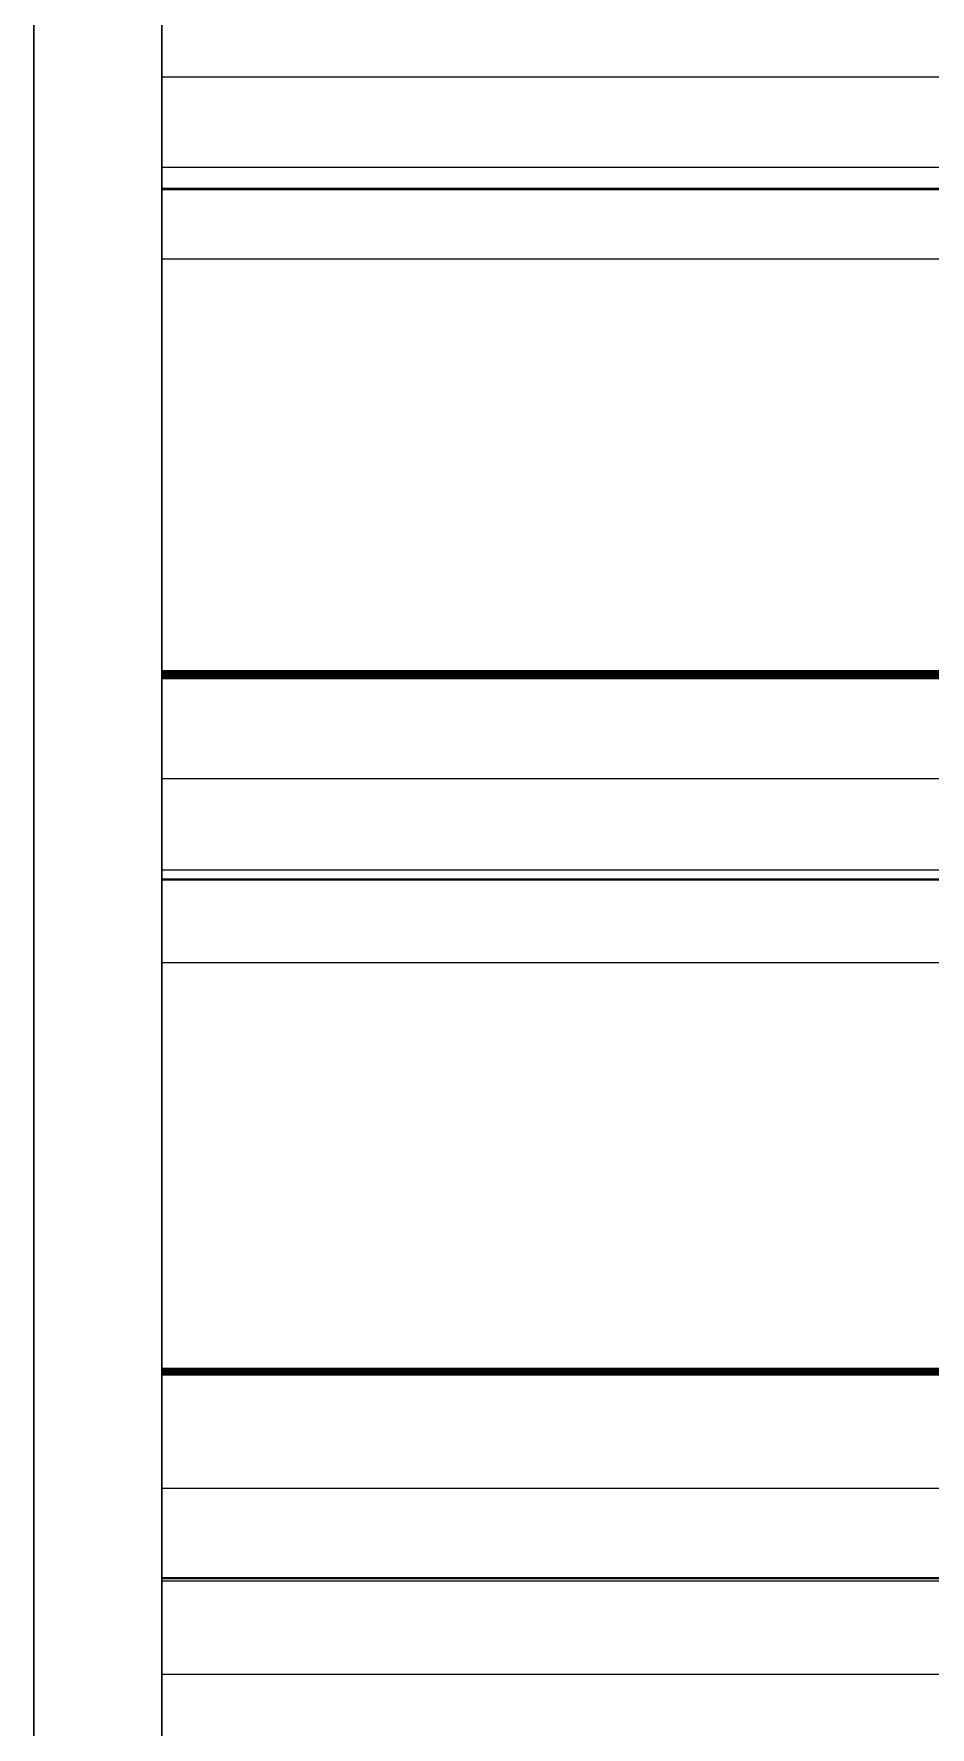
# Model space of a CAD drawing. Header units: millimetres. Extents: x -85 to 1059, y -155 to 155.
# Drawn here: x 1000 to 1003.5, y 72.67 to 79.28 of the extents above; entities that cross this region are included whole.
import ezdxf

# ---------------------------------------------------------------- set-up
doc = ezdxf.new("R2010")
doc.units = ezdxf.units.MM
doc.header["$MEASUREMENT"] = 0
doc.layers.add('Default', color=7, linetype='Continuous', true_color=0x000000)

msp = doc.modelspace()

# ---------------------------------------------------------------- linework, layer by layer
at = {"layer": 'Default'}
for points, knots in [([(1000, 0, -154), (1000, -154, -154), (1000, -154), (1000, -154, 154), (1000, 0, 154), (1000, 154, 154), (1000, 154), (1000, 154, -154), (1000, 0, -154)], [0, 0, 0, 241.902634, 241.902634, 483.805269, 483.805269, 725.707903, 725.707903, 967.610537, 967.610537, 967.610537]), ([(1000, 0, -150), (1000, -150, -150), (1000, -150), (1000, -150, 150), (1000, 0, 150), (1000, 150, 150), (1000, 150), (1000, 150, -150), (1000, 0, -150)], [0, 0, 0, 235.619449, 235.619449, 471.238898, 471.238898, 706.858347, 706.858347, 942.477796, 942.477796, 942.477796])]:
    msp.add_rational_spline(points, [1, 0.707106781187, 1, 0.707106781187, 1, 0.707106781187, 1, 0.707106781187, 1], degree=2, knots=knots, dxfattribs=at)
for points, degree, knots in [([(1000.5, 0.0018, 150.0005), (1000.5, 82.8446, 150.0005), (1000.5, 150.0018, 82.8432), (1000.5, 150.0018, 0.0004), (1000.5, 150.0018, -82.8427), (1000.5, 82.8446, -150), (1000.5, 0.0018, -150), (1000.5, -82.8411, -150), (1000.5, -149.9983, -82.8427), (1000.5, -149.9983, 0.0004), (1000.5, -149.9983, 82.8432), (1000.5, -82.8411, 150.0005), (1000.5, 0.0018, 150.0005)], 3, [-5, -5, -5, -5, -4, -4, -4, -3, -3, -3, -2, -2, -2, -1, -1, -1, -1]), ([(1000.5, 0.3488, 139.7504), (1000.5, -76.9709, 139.7504), (1000.5, -139.6511, 77.0702), (1000.5, -139.6511, -0.2498), (1000.5, -139.6511, -77.5699), (1000.5, -76.9709, -140.2497), (1000.5, 0.3488, -140.2497), (1000.5, 77.6689, -140.2497), (1000.5, 140.349, -77.5699), (1000.5, 140.349, -0.2498), (1000.5, 140.349, 77.0702), (1000.5, 77.6689, 139.7504), (1000.5, 0.3488, 139.7504)], 3, [20636, 20636, 20636, 20636, 20637, 20637, 20637, 20638, 20638, 20638, 20639, 20639, 20639, 20640, 20640, 20640, 20640]), ([(1000.5, 0.0018, 140.0004), (1000.5, -77.318, 140.0004), (1000.5, -139.9981, 77.3202), (1000.5, -139.9981, 0.0002), (1000.5, -139.9981, -77.3199), (1000.5, -77.318, -139.9997), (1000.5, 0.0018, -139.9997), (1000.5, 77.3215, -139.9997), (1000.5, 140.002, -77.3199), (1000.5, 140.002, 0.0002), (1000.5, 140.002, 77.3202), (1000.5, 77.3215, 140.0004), (1000.5, 0.0018, 140.0004)], 3, [-1, -1, -1, -1, 0, 0, 0, 1, 1, 1, 2, 2, 2, 3, 3, 3, 3]), ([(1000.5, 78.6778, 131.1209), (1000.5, 78.8043, 131.0454), (1000.5, 78.9308, 130.97), (1000.5, 79.0645, 130.8897), (1000.5, 79.1982, 130.8094), (1000.5, 79.3245, 130.7332), (1000.5, 79.4508, 130.657)], 2, [1842, 1842, 1842, 1843, 1843, 1844, 1844, 1845, 1845, 1845]), ([(1000.5, 79.4508, -131.1566), (1000.5, 79.3245, -131.2328), (1000.5, 79.1982, -131.309), (1000.5, 79.0645, -131.3893), (1000.5, 78.9308, -131.4695), (1000.5, 78.8043, -131.5452), (1000.5, 78.6778, -131.6209)], 2, [8609, 8609, 8609, 8610, 8610, 8611, 8611, 8612, 8612, 8612]), ([(1000.5, 79.1128, 133.2422), (1000.5, 79.1111, 133.233), (1000.5, 79.1093, 133.2239), (1000.5, 79.0994, 133.1713), (1000.5, 79.0895, 133.1187), (1000.5, 79.0795, 133.0662), (1000.5, 79.0694, 133.0136), (1000.5, 79.0594, 132.9616), (1000.5, 79.0493, 132.9095), (1000.5, 79.0393, 132.8577), (1000.5, 79.0292, 132.8058), (1000.5, 79.019, 132.7543), (1000.5, 79.0088, 132.7028), (1000.5, 78.9985, 132.6518), (1000.5, 78.9883, 132.6008), (1000.5, 78.9781, 132.5499), (1000.5, 78.9678, 132.4989), (1000.5, 78.9576, 132.4483), (1000.5, 78.9474, 132.3976), (1000.5, 78.937, 132.3474), (1000.5, 78.9266, 132.2971), (1000.5, 78.9163, 132.2474), (1000.5, 78.9061, 132.1976), (1000.5, 78.8955, 132.1481), (1000.5, 78.8849, 132.0985), (1000.5, 78.8745, 132.0493), (1000.5, 78.8641, 132.0001), (1000.5, 78.8537, 131.951), (1000.5, 78.8433, 131.902), (1000.5, 78.8327, 131.8535), (1000.5, 78.8221, 131.805), (1000.5, 78.8115, 131.7566), (1000.5, 78.801, 131.7083), (1000.5, 78.7904, 131.6602), (1000.5, 78.7798, 131.612), (1000.5, 78.7692, 131.5646), (1000.5, 78.7586, 131.5171), (1000.5, 78.748, 131.4697), (1000.5, 78.7375, 131.4222), (1000.5, 78.7267, 131.3751), (1000.5, 78.7159, 131.328), (1000.5, 78.7052, 131.2813), (1000.5, 78.6944, 131.2345), (1000.5, 78.6853, 131.1948), (1000.5, 78.6761, 131.1552)], 2, [1811, 1811, 1811, 1812, 1812, 1813, 1813, 1814, 1814, 1815, 1815, 1816, 1816, 1817, 1817, 1818, 1818, 1819, 1819, 1820, 1820, 1821, 1821, 1822, 1822, 1823, 1823, 1824, 1824, 1825, 1825, 1826, 1826, 1827, 1827, 1828, 1828, 1829, 1829, 1830, 1830, 1831, 1831, 1832, 1832, 1833, 1833, 1833]), ([(1000.5, 78.6761, -131.6551), (1000.5, 78.6853, -131.6948), (1000.5, 78.6944, -131.7345), (1000.5, 78.7052, -131.7812), (1000.5, 78.7159, -131.828), (1000.5, 78.7267, -131.8749), (1000.5, 78.7375, -131.9218), (1000.5, 78.748, -131.9693), (1000.5, 78.7586, -132.0167), (1000.5, 78.7692, -132.0643), (1000.5, 78.7798, -132.112), (1000.5, 78.7904, -132.1599), (1000.5, 78.801, -132.2079), (1000.5, 78.8115, -132.2561), (1000.5, 78.8221, -132.3042), (1000.5, 78.8327, -132.3531), (1000.5, 78.8433, -132.4019), (1000.5, 78.8537, -132.4508), (1000.5, 78.8641, -132.4997), (1000.5, 78.8745, -132.5489), (1000.5, 78.8849, -132.5981), (1000.5, 78.8955, -132.6477), (1000.5, 78.9061, -132.6972), (1000.5, 78.9163, -132.7471), (1000.5, 78.9266, -132.7971), (1000.5, 78.937, -132.8473), (1000.5, 78.9474, -132.8976), (1000.5, 78.9576, -132.948), (1000.5, 78.9678, -132.9985), (1000.5, 78.9781, -133.0493), (1000.5, 78.9883, -133.1001), (1000.5, 78.9985, -133.1512), (1000.5, 79.0088, -133.2024), (1000.5, 79.019, -133.2539), (1000.5, 79.0292, -133.3054), (1000.5, 79.0393, -133.3573), (1000.5, 79.0493, -133.4091), (1000.5, 79.0594, -133.4612), (1000.5, 79.0694, -133.5132), (1000.5, 79.0795, -133.5658), (1000.5, 79.0895, -133.6183), (1000.5, 79.0994, -133.6711), (1000.5, 79.1093, -133.7238), (1000.5, 79.1111, -133.733), (1000.5, 79.1128, -133.7421)], 2, [8621, 8621, 8621, 8622, 8622, 8623, 8623, 8624, 8624, 8625, 8625, 8626, 8626, 8627, 8627, 8628, 8628, 8629, 8629, 8630, 8630, 8631, 8631, 8632, 8632, 8633, 8633, 8634, 8634, 8635, 8635, 8636, 8636, 8637, 8637, 8638, 8638, 8639, 8639, 8640, 8640, 8641, 8641, 8642, 8642, 8643, 8643, 8643]), ([(1000.5, 78.6761, 131.1552), (1000.5, 78.6756, 131.1523), (1000.5, 78.675, 131.1495), (1000.5, 78.6745, 131.1469), (1000.5, 78.674, 131.1442)], 2, [1833, 1833, 1833, 1834, 1834, 1835, 1835, 1835]), ([(1000.5, 78.674, -131.6435), (1000.5, 78.6745, -131.6463), (1000.5, 78.675, -131.6491), (1000.5, 78.6756, -131.6521), (1000.5, 78.6761, -131.6551)], 2, [8619, 8619, 8619, 8620, 8620, 8621, 8621, 8621]), ([(1000.5, 78.674, 131.1442), (1000.5, 78.6738, 131.1416), (1000.5, 78.6736, 131.1389), (1000.5, 78.6734, 131.1368), (1000.5, 78.6733, 131.1347)], 2, [1835, 1835, 1835, 1836, 1836, 1837, 1837, 1837]), ([(1000.5, 78.6733, -131.6346), (1000.5, 78.6734, -131.6368), (1000.5, 78.6736, -131.6389), (1000.5, 78.6738, -131.6412), (1000.5, 78.674, -131.6435)], 2, [8617, 8617, 8617, 8618, 8618, 8619, 8619, 8619]), ([(1000.5, 76.7901, 132.2548), (1000.5, 76.8226, 132.2841), (1000.5, 76.855, 132.3133), (1000.5, 76.8905, 132.3456), (1000.5, 76.926, 132.3779), (1000.5, 76.9618, 132.4102), (1000.5, 76.9976, 132.4424), (1000.5, 77.0337, 132.4747), (1000.5, 77.0699, 132.507), (1000.5, 77.1064, 132.5398), (1000.5, 77.1429, 132.5726), (1000.5, 77.1796, 132.6051), (1000.5, 77.2163, 132.6375), (1000.5, 77.2532, 132.6705), (1000.5, 77.29, 132.7035), (1000.5, 77.3274, 132.7361), (1000.5, 77.3648, 132.7688), (1000.5, 77.4024, 132.8019), (1000.5, 77.4399, 132.8351), (1000.5, 77.4779, 132.8683), (1000.5, 77.5158, 132.9014), (1000.5, 77.5539, 132.9347), (1000.5, 77.592, 132.9681), (1000.5, 77.6304, 133.0014), (1000.5, 77.6689, 133.0348), (1000.5, 77.7077, 133.0683), (1000.5, 77.7465, 133.1018), (1000.5, 77.7857, 133.1355), (1000.5, 77.8248, 133.1692), (1000.5, 77.8642, 133.203), (1000.5, 77.9035, 133.2369), (1000.5, 77.9432, 133.2706), (1000.5, 77.9829, 133.3043), (1000.5, 78.0227, 133.3383), (1000.5, 78.0626, 133.3724), (1000.5, 78.103, 133.4066), (1000.5, 78.1434, 133.4408), (1000.5, 78.184, 133.4749), (1000.5, 78.2245, 133.5089), (1000.5, 78.2654, 133.5433), (1000.5, 78.3064, 133.5777), (1000.5, 78.3475, 133.6123), (1000.5, 78.3886, 133.6468), (1000.5, 78.3956, 133.6527), (1000.5, 78.4027, 133.6585)], 2, [1786, 1786, 1786, 1787.045455, 1787.045455, 1788.090909, 1788.090909, 1789.136364, 1789.136364, 1790.181818, 1790.181818, 1791.227273, 1791.227273, 1792.272727, 1792.272727, 1793.318182, 1793.318182, 1794.363636, 1794.363636, 1795.409091, 1795.409091, 1796.454545, 1796.454545, 1797.5, 1797.5, 1798.545455, 1798.545455, 1799.590909, 1799.590909, 1800.636364, 1800.636364, 1801.681818, 1801.681818, 1802.727273, 1802.727273, 1803.772727, 1803.772727, 1804.818182, 1804.818182, 1805.863636, 1805.863636, 1806.909091, 1806.909091, 1807.954545, 1807.954545, 1809, 1809, 1809]), ([(1000.5, 78.4027, -134.1581), (1000.5, 78.3956, -134.1522), (1000.5, 78.3886, -134.1464), (1000.5, 78.3475, -134.112), (1000.5, 78.3064, -134.0776), (1000.5, 78.2654, -134.0432), (1000.5, 78.2245, -134.0088), (1000.5, 78.184, -133.9746), (1000.5, 78.1434, -133.9404), (1000.5, 78.103, -133.9064), (1000.5, 78.0626, -133.8723), (1000.5, 78.0227, -133.8383), (1000.5, 77.9829, -133.8042), (1000.5, 77.9432, -133.7704), (1000.5, 77.9035, -133.7365), (1000.5, 77.8642, -133.7026), (1000.5, 77.8248, -133.6688), (1000.5, 77.7857, -133.6353), (1000.5, 77.7465, -133.6017), (1000.5, 77.7077, -133.5682), (1000.5, 77.6689, -133.5347), (1000.5, 77.6304, -133.5012), (1000.5, 77.592, -133.4677), (1000.5, 77.5539, -133.4345), (1000.5, 77.5158, -133.4014), (1000.5, 77.4779, -133.368), (1000.5, 77.4399, -133.3347), (1000.5, 77.4024, -133.3017), (1000.5, 77.3648, -133.2687), (1000.5, 77.3274, -133.2357), (1000.5, 77.29, -133.2027), (1000.5, 77.2532, -133.1701), (1000.5, 77.2163, -133.1375), (1000.5, 77.1796, -133.1047), (1000.5, 77.1429, -133.0719), (1000.5, 77.1064, -133.0394), (1000.5, 77.0699, -133.007), (1000.5, 77.0337, -132.9745), (1000.5, 76.9976, -132.942), (1000.5, 76.9618, -132.9098), (1000.5, 76.926, -132.8775), (1000.5, 76.8905, -132.8454), (1000.5, 76.855, -132.8133), (1000.5, 76.8249, -132.7858), (1000.5, 76.7947, -132.7582)], 2, [8645, 8645, 8645, 8646, 8646, 8647, 8647, 8648, 8648, 8649, 8649, 8650, 8650, 8651, 8651, 8652, 8652, 8653, 8653, 8654, 8654, 8655, 8655, 8656, 8656, 8657, 8657, 8658, 8658, 8659, 8659, 8660, 8660, 8661, 8661, 8662, 8662, 8663, 8663, 8664, 8664, 8665, 8665, 8666, 8666, 8667, 8667, 8667]), ([(1000.5, 76.7947, -132.7582), (1000.5, 76.7924, -132.7565), (1000.5, 76.7901, -132.7547), (1000.5, 76.7878, -132.753), (1000.5, 76.7855, -132.7512)], 2, [8667, 8667, 8667, 8668, 8668, 8669, 8669, 8669]), ([(1000.5, 75.9819, 132.6919), (1000.5, 76.1098, 132.6188), (1000.5, 76.2377, 132.5458), (1000.5, 76.3731, 132.4682), (1000.5, 76.5086, 132.3906), (1000.5, 76.6363, 132.317), (1000.5, 76.764, 132.2435)], 2, [1775, 1775, 1775, 1776, 1776, 1777, 1777, 1778, 1778, 1778]), ([(1000.5, 76.764, -132.7431), (1000.5, 76.6363, -132.8165), (1000.5, 76.5086, -132.8898), (1000.5, 76.3731, -132.9676), (1000.5, 76.2377, -133.0454), (1000.5, 76.1098, -133.1183), (1000.5, 75.9819, -133.1911)], 2, [8676, 8676, 8676, 8677, 8677, 8678, 8678, 8679, 8679, 8679]), ([(1000.5, 76.3731, 134.8212), (1000.5, 76.3717, 134.8121), (1000.5, 76.3703, 134.8029), (1000.5, 76.3613, 134.7498), (1000.5, 76.3523, 134.6967), (1000.5, 76.3435, 134.6441), (1000.5, 76.3347, 134.5916), (1000.5, 76.3257, 134.5394), (1000.5, 76.3167, 134.4871), (1000.5, 76.3075, 134.4353), (1000.5, 76.2984, 134.3834), (1000.5, 76.2894, 134.3317), (1000.5, 76.2804, 134.2801), (1000.5, 76.2712, 134.2286), (1000.5, 76.262, 134.1771), (1000.5, 76.2529, 134.1261), (1000.5, 76.2437, 134.0751), (1000.5, 76.2343, 134.0241), (1000.5, 76.225, 133.9732), (1000.5, 76.2158, 133.9229), (1000.5, 76.2066, 133.8726), (1000.5, 76.1971, 133.8225), (1000.5, 76.1876, 133.7724), (1000.5, 76.1782, 133.7227), (1000.5, 76.1689, 133.6729), (1000.5, 76.1595, 133.6235), (1000.5, 76.1502, 133.5742), (1000.5, 76.1407, 133.5249), (1000.5, 76.1311, 133.4757), (1000.5, 76.1216, 133.4269), (1000.5, 76.1121, 133.378), (1000.5, 76.1026, 133.3295), (1000.5, 76.093, 133.281), (1000.5, 76.0833, 133.2328), (1000.5, 76.0736, 133.1847), (1000.5, 76.0641, 133.1369), (1000.5, 76.0546, 133.0891), (1000.5, 76.0449, 133.0415), (1000.5, 76.0352, 132.9938), (1000.5, 76.0255, 132.9464), (1000.5, 76.0158, 132.8989), (1000.5, 76.0061, 132.8522), (1000.5, 75.9964, 132.8055), (1000.5, 75.9879, 132.7656), (1000.5, 75.9794, 132.7257)], 2, [1744, 1744, 1744, 1745, 1745, 1746, 1746, 1747, 1747, 1748, 1748, 1749, 1749, 1750, 1750, 1751, 1751, 1752, 1752, 1753, 1753, 1754, 1754, 1755, 1755, 1756, 1756, 1757, 1757, 1758, 1758, 1759, 1759, 1760, 1760, 1761, 1761, 1762, 1762, 1763, 1763, 1764, 1764, 1765, 1765, 1766, 1766, 1766]), ([(1000.5, 75.9794, -133.2257), (1000.5, 75.9879, -133.2654), (1000.5, 75.9964, -133.3051), (1000.5, 76.0061, -133.352), (1000.5, 76.0158, -133.3989), (1000.5, 76.0255, -133.4462), (1000.5, 76.0352, -133.4934), (1000.5, 76.0449, -133.5411), (1000.5, 76.0546, -133.5887), (1000.5, 76.0641, -133.6365), (1000.5, 76.0736, -133.6843), (1000.5, 76.0833, -133.7324), (1000.5, 76.093, -133.7806), (1000.5, 76.1026, -133.8291), (1000.5, 76.1121, -133.8776), (1000.5, 76.1216, -133.9265), (1000.5, 76.1311, -133.9753), (1000.5, 76.1407, -134.0245), (1000.5, 76.1502, -134.0738), (1000.5, 76.1595, -134.1231), (1000.5, 76.1689, -134.1725), (1000.5, 76.1782, -134.2223), (1000.5, 76.1876, -134.272), (1000.5, 76.1971, -134.3223), (1000.5, 76.2066, -134.3726), (1000.5, 76.2158, -134.4228), (1000.5, 76.225, -134.4731), (1000.5, 76.2343, -134.5239), (1000.5, 76.2437, -134.5747), (1000.5, 76.2529, -134.6257), (1000.5, 76.262, -134.6767), (1000.5, 76.2712, -134.728), (1000.5, 76.2804, -134.7793), (1000.5, 76.2894, -134.831), (1000.5, 76.2984, -134.8827), (1000.5, 76.3075, -134.9347), (1000.5, 76.3167, -134.9867), (1000.5, 76.3257, -135.0391), (1000.5, 76.3347, -135.0915), (1000.5, 76.3435, -135.1441), (1000.5, 76.3523, -135.1966), (1000.5, 76.3613, -135.2496), (1000.5, 76.3703, -135.3025), (1000.5, 76.3717, -135.3117), (1000.5, 76.3731, -135.3208)], 2, [8688, 8688, 8688, 8689, 8689, 8690, 8690, 8691, 8691, 8692, 8692, 8693, 8693, 8694, 8694, 8695, 8695, 8696, 8696, 8697, 8697, 8698, 8698, 8699, 8699, 8700, 8700, 8701, 8701, 8702, 8702, 8703, 8703, 8704, 8704, 8705, 8705, 8706, 8706, 8707, 8707, 8708, 8708, 8709, 8709, 8710, 8710, 8710]), ([(1000.5, 75.9777, 132.7144), (1000.5, 75.9775, 132.712), (1000.5, 75.9773, 132.7095), (1000.5, 75.9772, 132.7072), (1000.5, 75.977, 132.7049)], 2, [1768, 1768, 1768, 1769, 1769, 1770, 1770, 1770]), ([(1000.5, 75.977, -133.2049), (1000.5, 75.9772, -133.207), (1000.5, 75.9773, -133.2091), (1000.5, 75.9775, -133.2114), (1000.5, 75.9777, -133.2137)], 2, [8684, 8684, 8684, 8685, 8685, 8686, 8686, 8686]), ([(1000.5, 74.0713, 133.7865), (1000.5, 74.103, 133.8165), (1000.5, 74.1348, 133.8465), (1000.5, 74.1697, 133.8795), (1000.5, 74.2046, 133.9125), (1000.5, 74.2397, 133.9453), (1000.5, 74.2748, 133.9781), (1000.5, 74.3103, 134.0114), (1000.5, 74.3457, 134.0448), (1000.5, 74.3815, 134.0779), (1000.5, 74.4173, 134.1111), (1000.5, 74.4535, 134.1444), (1000.5, 74.4897, 134.1778), (1000.5, 74.5258, 134.2115), (1000.5, 74.562, 134.2451), (1000.5, 74.5987, 134.2787), (1000.5, 74.6354, 134.3122), (1000.5, 74.6722, 134.346), (1000.5, 74.7091, 134.3799), (1000.5, 74.7463, 134.4139), (1000.5, 74.7835, 134.448), (1000.5, 74.8209, 134.482), (1000.5, 74.8583, 134.5161), (1000.5, 74.8962, 134.5503), (1000.5, 74.9342, 134.5845), (1000.5, 74.9723, 134.6187), (1000.5, 75.0104, 134.653), (1000.5, 75.0486, 134.6873), (1000.5, 75.0869, 134.7217), (1000.5, 75.1257, 134.7565), (1000.5, 75.1645, 134.7912), (1000.5, 75.2035, 134.8256), (1000.5, 75.2425, 134.86), (1000.5, 75.2817, 134.895), (1000.5, 75.3208, 134.9299), (1000.5, 75.3605, 134.965), (1000.5, 75.4002, 135.0001), (1000.5, 75.4401, 135.035), (1000.5, 75.4799, 135.0699), (1000.5, 75.52, 135.105), (1000.5, 75.56, 135.1401), (1000.5, 75.6006, 135.1754), (1000.5, 75.6411, 135.2107), (1000.5, 75.6482, 135.2167), (1000.5, 75.6552, 135.2227)], 2, [1719, 1719, 1719, 1720.045455, 1720.045455, 1721.090909, 1721.090909, 1722.136364, 1722.136364, 1723.181818, 1723.181818, 1724.227273, 1724.227273, 1725.272727, 1725.272727, 1726.318182, 1726.318182, 1727.363636, 1727.363636, 1728.409091, 1728.409091, 1729.454545, 1729.454545, 1730.5, 1730.5, 1731.545455, 1731.545455, 1732.590909, 1732.590909, 1733.636364, 1733.636364, 1734.681818, 1734.681818, 1735.727273, 1735.727273, 1736.772727, 1736.772727, 1737.818182, 1737.818182, 1738.863636, 1738.863636, 1739.909091, 1739.909091, 1740.954545, 1740.954545, 1742, 1742, 1742]), ([(1000.5, 75.6552, -135.7226), (1000.5, 75.6482, -135.7166), (1000.5, 75.6411, -135.7106), (1000.5, 75.6006, -135.6752), (1000.5, 75.56, -135.6397), (1000.5, 75.52, -135.6046), (1000.5, 75.4799, -135.5695), (1000.5, 75.4401, -135.5344), (1000.5, 75.4002, -135.4993), (1000.5, 75.3605, -135.4646), (1000.5, 75.3208, -135.4298), (1000.5, 75.2817, -135.3949), (1000.5, 75.2425, -135.36), (1000.5, 75.2035, -135.3252), (1000.5, 75.1645, -135.2905), (1000.5, 75.1257, -135.2561), (1000.5, 75.0869, -135.2217), (1000.5, 75.0486, -135.1873), (1000.5, 75.0104, -135.1529), (1000.5, 74.9723, -135.1185), (1000.5, 74.9342, -135.0841), (1000.5, 74.8962, -135.0499), (1000.5, 74.8583, -135.0157), (1000.5, 74.8209, -134.9815), (1000.5, 74.7835, -134.9472), (1000.5, 74.7463, -134.9134), (1000.5, 74.7091, -134.8795), (1000.5, 74.6722, -134.8458), (1000.5, 74.6354, -134.8121), (1000.5, 74.5987, -134.7784), (1000.5, 74.562, -134.7447), (1000.5, 74.5258, -134.7112), (1000.5, 74.4897, -134.6777), (1000.5, 74.4535, -134.6442), (1000.5, 74.4173, -134.6107), (1000.5, 74.3815, -134.5775), (1000.5, 74.3457, -134.5444), (1000.5, 74.3103, -134.511), (1000.5, 74.2748, -134.4777), (1000.5, 74.2397, -134.4449), (1000.5, 74.2046, -134.4121), (1000.5, 74.1697, -134.3791), (1000.5, 74.1348, -134.3461), (1000.5, 74.103, -134.3161), (1000.5, 74.0713, -134.2861)], 2, [8712, 8712, 8712, 8713.045455, 8713.045455, 8714.090909, 8714.090909, 8715.136364, 8715.136364, 8716.181818, 8716.181818, 8717.227273, 8717.227273, 8718.272727, 8718.272727, 8719.318182, 8719.318182, 8720.363636, 8720.363636, 8721.409091, 8721.409091, 8722.454545, 8722.454545, 8723.5, 8723.5, 8724.545455, 8724.545455, 8725.590909, 8725.590909, 8726.636364, 8726.636364, 8727.681818, 8727.681818, 8728.727273, 8728.727273, 8729.772727, 8729.772727, 8730.818182, 8730.818182, 8731.863636, 8731.863636, 8732.909091, 8732.909091, 8733.954545, 8733.954545, 8735, 8735, 8735]), ([(1000.5, 74.0529, 133.7749), (1000.5, 74.0545, 133.7756), (1000.5, 74.0561, 133.7763), (1000.5, 74.0577, 133.777), (1000.5, 74.0593, 133.7777)], 2, [1714, 1714, 1714, 1715, 1715, 1716, 1716, 1716]), ([(1000.5, 73.2542, 134.207), (1000.5, 73.3837, 134.1365), (1000.5, 73.5132, 134.0659), (1000.5, 73.6501, 133.9911), (1000.5, 73.7869, 133.9164), (1000.5, 73.9162, 133.8456), (1000.5, 74.0455, 133.7749)], 2, [1708, 1708, 1708, 1709, 1709, 1710, 1710, 1711, 1711, 1711]), ([(1000.5, 74.0455, -134.2741), (1000.5, 73.9162, -134.3452), (1000.5, 73.7869, -134.4163), (1000.5, 73.6501, -134.4909), (1000.5, 73.5132, -134.5655), (1000.5, 73.3837, -134.6359), (1000.5, 73.2542, -134.7063)], 2, [8743, 8743, 8743, 8744, 8744, 8745, 8745, 8746, 8746, 8746]), ([(1000.5, 73.6021, 136.3438), (1000.5, 73.6008, 136.3346), (1000.5, 73.5996, 136.3255), (1000.5, 73.5918, 136.2726), (1000.5, 73.5841, 136.2196), (1000.5, 73.5762, 136.1667), (1000.5, 73.5682, 136.1138), (1000.5, 73.5603, 136.0612), (1000.5, 73.5523, 136.0087), (1000.5, 73.5444, 135.9565), (1000.5, 73.5365, 135.9043), (1000.5, 73.5283, 135.8524), (1000.5, 73.5202, 135.8005), (1000.5, 73.5123, 135.749), (1000.5, 73.5044, 135.6975), (1000.5, 73.4961, 135.6464), (1000.5, 73.4878, 135.5952), (1000.5, 73.4795, 135.5442), (1000.5, 73.4712, 135.4933), (1000.5, 73.4629, 135.4426), (1000.5, 73.4546, 135.392), (1000.5, 73.4465, 135.3418), (1000.5, 73.4384, 135.2915), (1000.5, 73.4299, 135.2416), (1000.5, 73.4215, 135.1916), (1000.5, 73.413, 135.1419), (1000.5, 73.4045, 135.0922), (1000.5, 73.3961, 135.0429), (1000.5, 73.3876, 134.9937), (1000.5, 73.3791, 134.9449), (1000.5, 73.3707, 134.896), (1000.5, 73.362, 134.847), (1000.5, 73.3534, 134.7979), (1000.5, 73.3447, 134.7498), (1000.5, 73.3361, 134.7016), (1000.5, 73.3274, 134.6535), (1000.5, 73.3188, 134.6053), (1000.5, 73.31, 134.5577), (1000.5, 73.3012, 134.5101), (1000.5, 73.2925, 134.4625), (1000.5, 73.2839, 134.4148), (1000.5, 73.2751, 134.3679), (1000.5, 73.2662, 134.321), (1000.5, 73.2587, 134.2809), (1000.5, 73.2511, 134.2409)], 2, [1677, 1677, 1677, 1678, 1678, 1679, 1679, 1680, 1680, 1681, 1681, 1682, 1682, 1683, 1683, 1684, 1684, 1685, 1685, 1686, 1686, 1687, 1687, 1688, 1688, 1689, 1689, 1690, 1690, 1691, 1691, 1692, 1692, 1693, 1693, 1694, 1694, 1695, 1695, 1696, 1696, 1697, 1697, 1698, 1698, 1699, 1699, 1699]), ([(1000.5, 73.2511, -134.7409), (1000.5, 73.2587, -134.7807), (1000.5, 73.2662, -134.8206), (1000.5, 73.2751, -134.8677), (1000.5, 73.2839, -134.9148), (1000.5, 73.2925, -134.9622), (1000.5, 73.3012, -135.0097), (1000.5, 73.31, -135.0575), (1000.5, 73.3188, -135.1053), (1000.5, 73.3274, -135.1533), (1000.5, 73.3361, -135.2012), (1000.5, 73.3447, -135.2497), (1000.5, 73.3534, -135.2982), (1000.5, 73.362, -135.3468), (1000.5, 73.3707, -135.3953), (1000.5, 73.3791, -135.4443), (1000.5, 73.3876, -135.4933), (1000.5, 73.3961, -135.5427), (1000.5, 73.4045, -135.5921), (1000.5, 73.413, -135.6417), (1000.5, 73.4215, -135.6912), (1000.5, 73.4299, -135.7412), (1000.5, 73.4384, -135.7911), (1000.5, 73.4465, -135.8413), (1000.5, 73.4546, -135.8916), (1000.5, 73.4629, -135.9422), (1000.5, 73.4712, -135.9929), (1000.5, 73.4795, -136.0437), (1000.5, 73.4878, -136.0945), (1000.5, 73.4961, -136.1458), (1000.5, 73.5044, -136.1971), (1000.5, 73.5123, -136.2486), (1000.5, 73.5202, -136.3001), (1000.5, 73.5283, -136.352), (1000.5, 73.5365, -136.4039), (1000.5, 73.5444, -136.4561), (1000.5, 73.5523, -136.5083), (1000.5, 73.5603, -136.5608), (1000.5, 73.5682, -136.6134), (1000.5, 73.5762, -136.6661), (1000.5, 73.5841, -136.7189), (1000.5, 73.5918, -136.7722), (1000.5, 73.5996, -136.8254), (1000.5, 73.6008, -136.8344), (1000.5, 73.6021, -136.8434)], 2, [8755, 8755, 8755, 8756, 8756, 8757, 8757, 8758, 8758, 8759, 8759, 8760, 8760, 8761, 8761, 8762, 8762, 8763, 8763, 8764, 8764, 8765, 8765, 8766, 8766, 8767, 8767, 8768, 8768, 8769, 8769, 8770, 8770, 8771, 8771, 8772, 8772, 8773, 8773, 8774, 8774, 8775, 8775, 8776, 8776, 8777, 8777, 8777]), ([(1000.5, 73.2511, 134.2409), (1000.5, 73.2507, 134.2381), (1000.5, 73.2504, 134.2353), (1000.5, 73.25, 134.2324), (1000.5, 73.2497, 134.2296)], 2, [1699, 1699, 1699, 1700, 1700, 1701, 1701, 1701]), ([(1000.5, 73.2497, -134.7289), (1000.5, 73.25, -134.7317), (1000.5, 73.2504, -134.7345), (1000.5, 73.2507, -134.7377), (1000.5, 73.2511, -134.7409)], 2, [8753, 8753, 8753, 8754, 8754, 8755, 8755, 8755]), ([(1000.5, 71.3263, 135.2664), (1000.5, 71.3552, 135.2952), (1000.5, 71.3842, 135.3239), (1000.5, 71.4184, 135.3575), (1000.5, 71.4526, 135.391), (1000.5, 71.487, 135.4245), (1000.5, 71.5214, 135.458), (1000.5, 71.5561, 135.4922), (1000.5, 71.5909, 135.5264), (1000.5, 71.626, 135.5601), (1000.5, 71.6611, 135.5938), (1000.5, 71.6966, 135.6282), (1000.5, 71.732, 135.6626), (1000.5, 71.7676, 135.6968), (1000.5, 71.8033, 135.731), (1000.5, 71.8391, 135.7654), (1000.5, 71.8749, 135.7998), (1000.5, 71.911, 135.8342), (1000.5, 71.9472, 135.8686), (1000.5, 71.9839, 135.9036), (1000.5, 72.0206, 135.9385), (1000.5, 72.0573, 135.9732), (1000.5, 72.094, 136.008), (1000.5, 72.131, 136.0427), (1000.5, 72.168, 136.0775), (1000.5, 72.2054, 136.1126), (1000.5, 72.2428, 136.1477), (1000.5, 72.2806, 136.183), (1000.5, 72.3183, 136.2182), (1000.5, 72.3562, 136.2537), (1000.5, 72.3942, 136.2891), (1000.5, 72.4324, 136.3246), (1000.5, 72.4707, 136.36), (1000.5, 72.5094, 136.3955), (1000.5, 72.548, 136.431), (1000.5, 72.5868, 136.4668), (1000.5, 72.6256, 136.5026), (1000.5, 72.6647, 136.5384), (1000.5, 72.7039, 136.5742), (1000.5, 72.7434, 136.6102), (1000.5, 72.7829, 136.6461), (1000.5, 72.8226, 136.6823), (1000.5, 72.8623, 136.7185), (1000.5, 72.8692, 136.7246), (1000.5, 72.8761, 136.7308)], 2, [1653, 1653, 1653, 1654, 1654, 1655, 1655, 1656, 1656, 1657, 1657, 1658, 1658, 1659, 1659, 1660, 1660, 1661, 1661, 1662, 1662, 1663, 1663, 1664, 1664, 1665, 1665, 1666, 1666, 1667, 1667, 1668, 1668, 1669, 1669, 1670, 1670, 1671, 1671, 1672, 1672, 1673, 1673, 1674, 1674, 1675, 1675, 1675]), ([(1000.5, 72.8761, -137.2304), (1000.5, 72.8692, -137.2242), (1000.5, 72.8623, -137.2181), (1000.5, 72.8226, -137.1819), (1000.5, 72.7829, -137.1457), (1000.5, 72.7434, -137.1099), (1000.5, 72.7039, -137.0741), (1000.5, 72.6647, -137.0383), (1000.5, 72.6256, -137.0025), (1000.5, 72.5868, -136.9667), (1000.5, 72.548, -136.9309), (1000.5, 72.5094, -136.8953), (1000.5, 72.4707, -136.8596), (1000.5, 72.4324, -136.8242), (1000.5, 72.3942, -136.7887), (1000.5, 72.3562, -136.7533), (1000.5, 72.3183, -136.7178), (1000.5, 72.2806, -136.6827), (1000.5, 72.2428, -136.6476), (1000.5, 72.2054, -136.6125), (1000.5, 72.168, -136.5774), (1000.5, 72.131, -136.5423), (1000.5, 72.094, -136.5072), (1000.5, 72.0573, -136.4725), (1000.5, 72.0206, -136.4377), (1000.5, 71.9839, -136.4031), (1000.5, 71.9472, -136.3686), (1000.5, 71.911, -136.334), (1000.5, 71.8749, -136.2994), (1000.5, 71.8391, -136.265), (1000.5, 71.8033, -136.2306), (1000.5, 71.7676, -136.1964), (1000.5, 71.732, -136.1622), (1000.5, 71.6966, -136.128), (1000.5, 71.6611, -136.0938), (1000.5, 71.626, -136.0597), (1000.5, 71.5909, -136.0257), (1000.5, 71.5561, -135.992), (1000.5, 71.5214, -135.9583), (1000.5, 71.487, -135.9244), (1000.5, 71.4526, -135.8906), (1000.5, 71.4184, -135.857), (1000.5, 71.3842, -135.8235), (1000.5, 71.3552, -135.795), (1000.5, 71.3263, -135.7664)], 2, [8779, 8779, 8779, 8780, 8780, 8781, 8781, 8782, 8782, 8783, 8783, 8784, 8784, 8785, 8785, 8786, 8786, 8787, 8787, 8788, 8788, 8789, 8789, 8790, 8790, 8791, 8791, 8792, 8792, 8793, 8793, 8794, 8794, 8795, 8795, 8796, 8796, 8797, 8797, 8798, 8798, 8799, 8799, 8800, 8800, 8801, 8801, 8801])]:
    msp.add_open_spline(points, degree=degree, knots=knots, dxfattribs=at)
for points in [[(1007, 79.1128, 133.2422), (1003.75, 79.1128, 133.2422), (1000.5, 79.1128, 133.2422)], [(1000.5, 78.76, 133.4542), (1000.5, 78.9364, 133.3482), (1000.5, 79.1128, 133.2422)], [(1007, 79.1128, -133.7421), (1003.75, 79.1128, -133.7421), (1000.5, 79.1128, -133.7421)], [(1000.5, 79.1128, -133.7421), (1000.5, 78.9364, -133.848), (1000.5, 78.76, -133.9538)], [(1007, 78.76, 133.4542), (1003.75, 78.76, 133.4542), (1000.5, 78.76, 133.4542)], [(1000.5, 78.4027, 133.6585), (1000.5, 78.5814, 133.5563), (1000.5, 78.76, 133.4542)], [(1007, 78.76, -133.9538), (1003.75, 78.76, -133.9538), (1000.5, 78.76, -133.9538)], [(1000.5, 78.76, -133.9538), (1000.5, 78.5814, -134.0559), (1000.5, 78.4027, -134.1581)], [(1007, 78.6778, 131.1209), (1003.75, 78.6778, 131.1209), (1000.5, 78.6778, 131.1209)], [(1000.5, 78.6761, 131.1227), (1000.5, 78.677, 131.1218), (1000.5, 78.6778, 131.1209)], [(1007, 78.6778, -131.6209), (1003.75, 78.6778, -131.6209), (1000.5, 78.6778, -131.6209)], [(1000.5, 78.6778, -131.6209), (1000.5, 78.677, -131.6218), (1000.5, 78.6761, -131.6227)], [(1007, 78.6761, 131.1552), (1003.75, 78.6761, 131.1552), (1000.5, 78.6761, 131.1552)], [(1007, 78.6761, 131.1227), (1003.75, 78.6761, 131.1227), (1000.5, 78.6761, 131.1227)], [(1000.5, 78.675, 131.1248), (1000.5, 78.6756, 131.1238), (1000.5, 78.6761, 131.1227)], [(1007, 78.6761, -131.6227), (1003.75, 78.6761, -131.6227), (1000.5, 78.6761, -131.6227)], [(1000.5, 78.6761, -131.6227), (1000.5, 78.6756, -131.6237), (1000.5, 78.675, -131.6248)], [(1007, 78.6761, -131.6551), (1003.75, 78.6761, -131.6551), (1000.5, 78.6761, -131.6551)], [(1007, 78.675, 131.1248), (1003.75, 78.675, 131.1248), (1000.5, 78.675, 131.1248)], [(1000.5, 78.6743, 131.1276), (1000.5, 78.6747, 131.1262), (1000.5, 78.675, 131.1248)], [(1007, 78.675, -131.6248), (1003.75, 78.675, -131.6248), (1000.5, 78.675, -131.6248)], [(1000.5, 78.675, -131.6248), (1000.5, 78.6747, -131.626), (1000.5, 78.6743, -131.6272)], [(1007, 78.6743, 131.1276), (1003.75, 78.6743, 131.1276), (1000.5, 78.6743, 131.1276)], [(1000.5, 78.6736, 131.1312), (1000.5, 78.674, 131.1294), (1000.5, 78.6743, 131.1276)], [(1007, 78.6743, -131.6272), (1003.75, 78.6743, -131.6272), (1000.5, 78.6743, -131.6272)], [(1000.5, 78.6743, -131.6272), (1000.5, 78.674, -131.6288), (1000.5, 78.6736, -131.6304)], [(1007, 78.674, 131.1442), (1003.75, 78.674, 131.1442), (1000.5, 78.674, 131.1442)], [(1007, 78.674, -131.6435), (1003.75, 78.674, -131.6435), (1000.5, 78.674, -131.6435)], [(1007, 78.6736, 131.1312), (1003.75, 78.6736, 131.1312), (1000.5, 78.6736, 131.1312)], [(1000.5, 78.6733, 131.1347), (1000.5, 78.6734, 131.1329), (1000.5, 78.6736, 131.1312)], [(1007, 78.6736, -131.6304), (1003.75, 78.6736, -131.6304), (1000.5, 78.6736, -131.6304)], [(1000.5, 78.6736, -131.6304), (1000.5, 78.6734, -131.6325), (1000.5, 78.6733, -131.6346)], [(1007, 78.6733, 131.1347), (1003.75, 78.6733, 131.1347), (1000.5, 78.6733, 131.1347)], [(1007, 78.6733, -131.6346), (1003.75, 78.6733, -131.6346), (1000.5, 78.6733, -131.6346)], [(1007, 78.4027, 133.6585), (1003.75, 78.4027, 133.6585), (1000.5, 78.4027, 133.6585)], [(1007, 78.4027, -134.1581), (1003.75, 78.4027, -134.1581), (1000.5, 78.4027, -134.1581)], [(1007, 76.7947, -132.7582), (1003.75, 76.7947, -132.7582), (1000.5, 76.7947, -132.7582)], [(1007, 76.7901, 132.2548), (1003.75, 76.7901, 132.2548), (1000.5, 76.7901, 132.2548)], [(1000.5, 76.7855, 132.2516), (1000.5, 76.7878, 132.2532), (1000.5, 76.7901, 132.2548)], [(1007, 76.7855, 132.2516), (1003.75, 76.7855, 132.2516), (1000.5, 76.7855, 132.2516)], [(1000.5, 76.7817, 132.2488), (1000.5, 76.7836, 132.2502), (1000.5, 76.7855, 132.2516)], [(1007, 76.7855, -132.7512), (1003.75, 76.7855, -132.7512), (1000.5, 76.7855, -132.7512)], [(1000.5, 76.7855, -132.7512), (1000.5, 76.7836, -132.7498), (1000.5, 76.7817, -132.7484)], [(1007, 76.7817, 132.2488), (1003.75, 76.7817, 132.2488), (1000.5, 76.7817, 132.2488)], [(1000.5, 76.7778, 132.2467), (1000.5, 76.7797, 132.2477), (1000.5, 76.7817, 132.2488)], [(1007, 76.7817, -132.7484), (1003.75, 76.7817, -132.7484), (1000.5, 76.7817, -132.7484)], [(1000.5, 76.7817, -132.7484), (1000.5, 76.7797, -132.7471), (1000.5, 76.7778, -132.7459)], [(1007, 76.7778, 132.2467), (1003.75, 76.7778, 132.2467), (1000.5, 76.7778, 132.2467)], [(1000.5, 76.7746, 132.2445), (1000.5, 76.7762, 132.2456), (1000.5, 76.7778, 132.2467)], [(1007, 76.7778, -132.7459), (1003.75, 76.7778, -132.7459), (1000.5, 76.7778, -132.7459)], [(1000.5, 76.7778, -132.7459), (1000.5, 76.7762, -132.745), (1000.5, 76.7746, -132.7441)], [(1007, 76.7746, 132.2445), (1003.75, 76.7746, 132.2445), (1000.5, 76.7746, 132.2445)], [(1000.5, 76.7714, 132.2435), (1000.5, 76.773, 132.244), (1000.5, 76.7746, 132.2445)], [(1007, 76.7746, -132.7441), (1003.75, 76.7746, -132.7441), (1000.5, 76.7746, -132.7441)], [(1000.5, 76.7746, -132.7441), (1000.5, 76.773, -132.7436), (1000.5, 76.7714, -132.7431)], [(1007, 76.7714, 132.2435), (1003.75, 76.7714, 132.2435), (1000.5, 76.7714, 132.2435)], [(1000.5, 76.7686, 132.2431), (1000.5, 76.77, 132.2433), (1000.5, 76.7714, 132.2435)], [(1007, 76.7714, -132.7431), (1003.75, 76.7714, -132.7431), (1000.5, 76.7714, -132.7431)], [(1000.5, 76.7714, -132.7431), (1000.5, 76.77, -132.7427), (1000.5, 76.7686, -132.7424)], [(1007, 76.7686, 132.2431), (1003.75, 76.7686, 132.2431), (1000.5, 76.7686, 132.2431)], [(1000.5, 76.7661, 132.2428), (1000.5, 76.7674, 132.243), (1000.5, 76.7686, 132.2431)], [(1007, 76.7686, -132.7424), (1003.75, 76.7686, -132.7424), (1000.5, 76.7686, -132.7424)], [(1000.5, 76.7686, -132.7424), (1000.5, 76.7674, -132.7424), (1000.5, 76.7661, -132.7424)], [(1007, 76.7661, 132.2428), (1003.75, 76.7661, 132.2428), (1000.5, 76.7661, 132.2428)], [(1000.5, 76.764, 132.2435), (1000.5, 76.7651, 132.2431), (1000.5, 76.7661, 132.2428)], [(1007, 76.7661, -132.7424), (1003.75, 76.7661, -132.7424), (1000.5, 76.7661, -132.7424)], [(1000.5, 76.7661, -132.7424), (1000.5, 76.7651, -132.7427), (1000.5, 76.764, -132.7431)], [(1007, 76.764, 132.2435), (1003.75, 76.764, 132.2435), (1000.5, 76.764, 132.2435)], [(1007, 76.764, -132.7431), (1003.75, 76.764, -132.7431), (1000.5, 76.764, -132.7431)], [(1007, 76.3731, 134.8212), (1003.75, 76.3731, 134.8212), (1000.5, 76.3731, 134.8212)], [(1000.5, 76.0161, 135.0258), (1000.5, 76.1946, 134.9235), (1000.5, 76.3731, 134.8212)], [(1007, 76.3731, -135.3208), (1003.75, 76.3731, -135.3208), (1000.5, 76.3731, -135.3208)], [(1000.5, 76.3731, -135.3208), (1000.5, 76.1946, -135.4231), (1000.5, 76.0161, -135.5254)], [(1007, 76.0161, 135.0258), (1003.75, 76.0161, 135.0258), (1000.5, 76.0161, 135.0258)], [(1000.5, 75.6552, 135.2227), (1000.5, 75.8357, 135.1243), (1000.5, 76.0161, 135.0258)], [(1007, 76.0161, -135.5254), (1003.75, 76.0161, -135.5254), (1000.5, 76.0161, -135.5254)], [(1000.5, 76.0161, -135.5254), (1000.5, 75.8357, -135.624), (1000.5, 75.6552, -135.7226)], [(1007, 75.9819, 132.6919), (1003.75, 75.9819, 132.6919), (1000.5, 75.9819, 132.6919)], [(1000.5, 75.9802, 132.6933), (1000.5, 75.981, 132.6926), (1000.5, 75.9819, 132.6919)], [(1007, 75.9819, -133.1911), (1003.75, 75.9819, -133.1911), (1000.5, 75.9819, -133.1911)], [(1000.5, 75.9819, -133.1911), (1000.5, 75.981, -133.192), (1000.5, 75.9802, -133.1929)], [(1007, 75.9802, 132.6933), (1003.75, 75.9802, 132.6933), (1000.5, 75.9802, 132.6933)], [(1000.5, 75.9787, 132.695), (1000.5, 75.9794, 132.6942), (1000.5, 75.9802, 132.6933)], [(1007, 75.9802, -133.1929), (1003.75, 75.9802, -133.1929), (1000.5, 75.9802, -133.1929)], [(1000.5, 75.9802, -133.1929), (1000.5, 75.9794, -133.1939), (1000.5, 75.9787, -133.195)], [(1007, 75.9794, 132.7257), (1003.75, 75.9794, 132.7257), (1000.5, 75.9794, 132.7257)], [(1000.5, 75.9794, 132.7257), (1000.5, 75.9789, 132.7229), (1000.5, 75.9784, 132.7201)], [(1007, 75.9794, -133.2257), (1003.75, 75.9794, -133.2257), (1000.5, 75.9794, -133.2257)], [(1000.5, 75.9784, -133.2193), (1000.5, 75.9789, -133.2225), (1000.5, 75.9794, -133.2257)], [(1007, 75.9787, 132.695), (1003.75, 75.9787, 132.695), (1000.5, 75.9787, 132.695)], [(1000.5, 75.978, 132.6979), (1000.5, 75.9784, 132.6964), (1000.5, 75.9787, 132.695)], [(1007, 75.9787, -133.195), (1003.75, 75.9787, -133.195), (1000.5, 75.9787, -133.195)], [(1000.5, 75.9787, -133.195), (1000.5, 75.9784, -133.1964), (1000.5, 75.978, -133.1978)], [(1007, 75.9784, 132.7201), (1003.75, 75.9784, 132.7201), (1000.5, 75.9784, 132.7201)], [(1000.5, 75.9784, 132.7201), (1000.5, 75.978, 132.7173), (1000.5, 75.9777, 132.7144)], [(1007, 75.9784, -133.2193), (1003.75, 75.9784, -133.2193), (1000.5, 75.9784, -133.2193)], [(1000.5, 75.9777, -133.2137), (1000.5, 75.978, -133.2165), (1000.5, 75.9784, -133.2193)], [(1007, 75.978, 132.6979), (1003.75, 75.978, 132.6979), (1000.5, 75.978, 132.6979)], [(1000.5, 75.9773, 132.7014), (1000.5, 75.9777, 132.6996), (1000.5, 75.978, 132.6979)], [(1007, 75.978, -133.1978), (1003.75, 75.978, -133.1978), (1000.5, 75.978, -133.1978)], [(1000.5, 75.978, -133.1978), (1000.5, 75.9777, -133.1994), (1000.5, 75.9773, -133.201)], [(1007, 75.9777, 132.7144), (1003.75, 75.9777, 132.7144), (1000.5, 75.9777, 132.7144)], [(1007, 75.9777, -133.2137), (1003.75, 75.9777, -133.2137), (1000.5, 75.9777, -133.2137)], [(1007, 75.9773, 132.7014), (1003.75, 75.9773, 132.7014), (1000.5, 75.9773, 132.7014)], [(1000.5, 75.977, 132.7049), (1000.5, 75.9772, 132.7032), (1000.5, 75.9773, 132.7014)], [(1007, 75.9773, -133.201), (1003.75, 75.9773, -133.201), (1000.5, 75.9773, -133.201)], [(1000.5, 75.9773, -133.201), (1000.5, 75.9772, -133.2029), (1000.5, 75.977, -133.2049)], [(1007, 75.977, 132.7049), (1003.75, 75.977, 132.7049), (1000.5, 75.977, 132.7049)], [(1007, 75.977, -133.2049), (1003.75, 75.977, -133.2049), (1000.5, 75.977, -133.2049)], [(1007, 75.6552, 135.2227), (1003.75, 75.6552, 135.2227), (1000.5, 75.6552, 135.2227)], [(1007, 75.6552, -135.7226), (1003.75, 75.6552, -135.7226), (1000.5, 75.6552, -135.7226)], [(1007, 74.0713, 133.7865), (1003.75, 74.0713, 133.7865), (1000.5, 74.0713, 133.7865)], [(1000.5, 74.067, 133.783), (1000.5, 74.0692, 133.7848), (1000.5, 74.0713, 133.7865)], [(1007, 74.0713, -134.2861), (1003.75, 74.0713, -134.2861), (1000.5, 74.0713, -134.2861)], [(1000.5, 74.0713, -134.2861), (1000.5, 74.0692, -134.2845), (1000.5, 74.067, -134.283)], [(1007, 74.067, 133.783), (1003.75, 74.067, 133.783), (1000.5, 74.067, 133.783)], [(1000.5, 74.0632, 133.7805), (1000.5, 74.0651, 133.7818), (1000.5, 74.067, 133.783)], [(1007, 74.067, -134.283), (1003.75, 74.067, -134.283), (1000.5, 74.067, -134.283)], [(1000.5, 74.067, -134.283), (1000.5, 74.0651, -134.2814), (1000.5, 74.0632, -134.2798)], [(1007, 74.0632, 133.7805), (1003.75, 74.0632, 133.7805), (1000.5, 74.0632, 133.7805)], [(1000.5, 74.0593, 133.7777), (1000.5, 74.0612, 133.7791), (1000.5, 74.0632, 133.7805)], [(1007, 74.0632, -134.2798), (1003.75, 74.0632, -134.2798), (1000.5, 74.0632, -134.2798)], [(1000.5, 74.0632, -134.2798), (1000.5, 74.0612, -134.2787), (1000.5, 74.0593, -134.2777)], [(1007, 74.0593, 133.7777), (1003.75, 74.0593, 133.7777), (1000.5, 74.0593, 133.7777)], [(1007, 74.0593, -134.2777), (1003.75, 74.0593, -134.2777), (1000.5, 74.0593, -134.2777)], [(1000.5, 74.0593, -134.2777), (1000.5, 74.0577, -134.2766), (1000.5, 74.0561, -134.2755)], [(1007, 74.0561, -134.2755), (1003.75, 74.0561, -134.2755), (1000.5, 74.0561, -134.2755)], [(1000.5, 74.0561, -134.2755), (1000.5, 74.0545, -134.275), (1000.5, 74.0529, -134.2745)], [(1007, 74.0529, 133.7749), (1003.75, 74.0529, 133.7749), (1000.5, 74.0529, 133.7749)], [(1000.5, 74.0501, 133.7742), (1000.5, 74.0515, 133.7745), (1000.5, 74.0529, 133.7749)], [(1007, 74.0529, -134.2745), (1003.75, 74.0529, -134.2745), (1000.5, 74.0529, -134.2745)], [(1000.5, 74.0529, -134.2745), (1000.5, 74.0515, -134.2741), (1000.5, 74.0501, -134.2738)], [(1007, 74.0501, 133.7742), (1003.75, 74.0501, 133.7742), (1000.5, 74.0501, 133.7742)], [(1000.5, 74.0476, 133.7742), (1000.5, 74.0489, 133.7742), (1000.5, 74.0501, 133.7742)], [(1007, 74.0501, -134.2738), (1003.75, 74.0501, -134.2738), (1000.5, 74.0501, -134.2738)], [(1000.5, 74.0501, -134.2738), (1000.5, 74.0489, -134.2738), (1000.5, 74.0476, -134.2738)], [(1007, 74.0476, 133.7742), (1003.75, 74.0476, 133.7742), (1000.5, 74.0476, 133.7742)], [(1000.5, 74.0455, 133.7749), (1000.5, 74.0466, 133.7745), (1000.5, 74.0476, 133.7742)], [(1007, 74.0476, -134.2738), (1003.75, 74.0476, -134.2738), (1000.5, 74.0476, -134.2738)], [(1000.5, 74.0476, -134.2738), (1000.5, 74.0466, -134.274), (1000.5, 74.0455, -134.2741)], [(1007, 74.0455, 133.7749), (1003.75, 74.0455, 133.7749), (1000.5, 74.0455, 133.7749)], [(1007, 74.0455, -134.2741), (1003.75, 74.0455, -134.2741), (1000.5, 74.0455, -134.2741)], [(1007, 73.6021, 136.3438), (1003.75, 73.6021, 136.3438), (1000.5, 73.6021, 136.3438)], [(1000.5, 73.2408, 136.5414), (1000.5, 73.4215, 136.4426), (1000.5, 73.6021, 136.3438)], [(1007, 73.6021, -136.8434), (1003.75, 73.6021, -136.8434), (1000.5, 73.6021, -136.8434)], [(1000.5, 73.6021, -136.8434), (1000.5, 73.4215, -136.942), (1000.5, 73.2408, -137.0406)], [(1007, 73.2542, 134.207), (1003.75, 73.2542, 134.207), (1000.5, 73.2542, 134.207)], [(1000.5, 73.2525, 134.2081), (1000.5, 73.2534, 134.2076), (1000.5, 73.2542, 134.207)], [(1007, 73.2542, -134.7063), (1003.75, 73.2542, -134.7063), (1000.5, 73.2542, -134.7063)], [(1000.5, 73.2542, -134.7063), (1000.5, 73.2534, -134.7072), (1000.5, 73.2525, -134.708)], [(1007, 73.2525, 134.2081), (1003.75, 73.2525, 134.2081), (1000.5, 73.2525, 134.2081)], [(1000.5, 73.2514, 134.2102), (1000.5, 73.2519, 134.2092), (1000.5, 73.2525, 134.2081)], [(1007, 73.2525, -134.708), (1003.75, 73.2525, -134.708), (1000.5, 73.2525, -134.708)], [(1000.5, 73.2525, -134.708), (1000.5, 73.2519, -134.7091), (1000.5, 73.2514, -134.7102)], [(1007, 73.2514, 134.2102), (1003.75, 73.2514, 134.2102), (1000.5, 73.2514, 134.2102)], [(1000.5, 73.2504, 134.213), (1000.5, 73.2509, 134.2116), (1000.5, 73.2514, 134.2102)], [(1007, 73.2514, -134.7102), (1003.75, 73.2514, -134.7102), (1000.5, 73.2514, -134.7102)], [(1000.5, 73.2514, -134.7102), (1000.5, 73.2509, -134.7114), (1000.5, 73.2504, -134.7126)], [(1007, 73.2511, 134.2409), (1003.75, 73.2511, 134.2409), (1000.5, 73.2511, 134.2409)], [(1007, 73.2511, -134.7409), (1003.75, 73.2511, -134.7409), (1000.5, 73.2511, -134.7409)], [(1007, 73.2504, 134.213), (1003.75, 73.2504, 134.213), (1000.5, 73.2504, 134.213)], [(1000.5, 73.2497, 134.2166), (1000.5, 73.25, 134.2148), (1000.5, 73.2504, 134.213)], [(1007, 73.2504, -134.7126), (1003.75, 73.2504, -134.7126), (1000.5, 73.2504, -134.7126)], [(1000.5, 73.2504, -134.7126), (1000.5, 73.25, -134.7142), (1000.5, 73.2497, -134.7158)], [(1007, 73.2497, 134.2296), (1003.75, 73.2497, 134.2296), (1000.5, 73.2497, 134.2296)], [(1000.5, 73.2497, 134.2296), (1000.5, 73.2495, 134.227), (1000.5, 73.2493, 134.2243)], [(1007, 73.2497, 134.2166), (1003.75, 73.2497, 134.2166), (1000.5, 73.2497, 134.2166)], [(1000.5, 73.2493, 134.2201), (1000.5, 73.2495, 134.2183), (1000.5, 73.2497, 134.2166)], [(1007, 73.2497, -134.7158), (1003.75, 73.2497, -134.7158), (1000.5, 73.2497, -134.7158)], [(1000.5, 73.2497, -134.7158), (1000.5, 73.2495, -134.7178), (1000.5, 73.2493, -134.7197)], [(1007, 73.2497, -134.7289), (1003.75, 73.2497, -134.7289), (1000.5, 73.2497, -134.7289)], [(1000.5, 73.2493, -134.7243), (1000.5, 73.2495, -134.7266), (1000.5, 73.2497, -134.7289)], [(1007, 73.2493, 134.2243), (1003.75, 73.2493, 134.2243), (1000.5, 73.2493, 134.2243)], [(1007, 73.2493, 134.2201), (1003.75, 73.2493, 134.2201), (1000.5, 73.2493, 134.2201)], [(1000.5, 73.2493, 134.2243), (1000.5, 73.2493, 134.2222), (1000.5, 73.2493, 134.2201)], [(1007, 73.2493, -134.7197), (1003.75, 73.2493, -134.7197), (1000.5, 73.2493, -134.7197)], [(1007, 73.2493, -134.7243), (1003.75, 73.2493, -134.7243), (1000.5, 73.2493, -134.7243)], [(1000.5, 73.2493, -134.7197), (1000.5, 73.2493, -134.722), (1000.5, 73.2493, -134.7243)], [(1007, 73.2408, 136.5414), (1003.75, 73.2408, 136.5414), (1000.5, 73.2408, 136.5414)], [(1000.5, 72.8761, 136.7308), (1000.5, 73.0584, 136.6361), (1000.5, 73.2408, 136.5414)], [(1007, 73.2408, -137.0406), (1003.75, 73.2408, -137.0406), (1000.5, 73.2408, -137.0406)], [(1000.5, 73.2408, -137.0406), (1000.5, 73.0584, -137.1355), (1000.5, 72.8761, -137.2304)], [(1007, 72.8761, 136.7308), (1003.75, 72.8761, 136.7308), (1000.5, 72.8761, 136.7308)], [(1007, 72.8761, -137.2304), (1003.75, 72.8761, -137.2304), (1000.5, 72.8761, -137.2304)]]:
    msp.add_open_spline(points, degree=2, dxfattribs=at)

doc.saveas('drawing.dxf')
